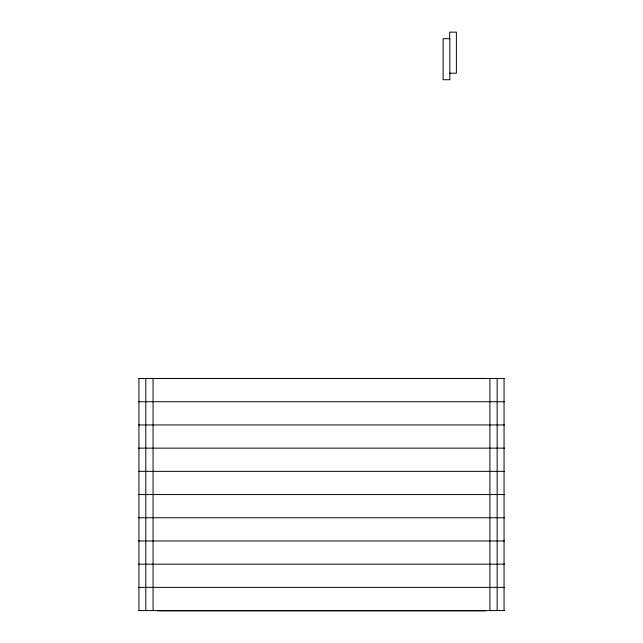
<?xml version="1.0" encoding="UTF-8"?>
<svg xmlns="http://www.w3.org/2000/svg" width="643" height="643" viewBox="0 0 643 643"><rect width="100%" height="100%" fill="white"/><g stroke="black" fill="none" stroke-linecap="round" stroke-linejoin="round"><path stroke-width="0.96" d="M449.77 73.214L456.377 73.214L456.377 32.15L449.658 32.15L449.658 39.159M157.615 378.438L485.361 378.438M138.599 378.534L504.401 378.534M138.599 401.738L504.401 401.738M138.599 424.943L504.401 424.943M138.599 448.147L504.401 448.147M138.599 471.351L504.401 471.351M138.599 494.555L504.401 494.555M138.599 517.76L504.401 517.76M138.599 540.972L504.401 540.972M138.599 564.176L504.401 564.176M138.599 587.38L504.401 587.38M138.599 610.585L504.401 610.585M157.615 610.85L485.361 610.85M504.056 378.534L504.056 610.585M497.168 378.534L497.168 610.585M489.902 378.534L489.902 610.585M153.074 378.534L153.074 610.585M145.792 378.534L145.792 610.585M138.944 378.534L138.944 610.585M449.843 38.676L443.131 38.676L443.131 79.748L449.843 79.748L449.843 38.676"/></g></svg>
